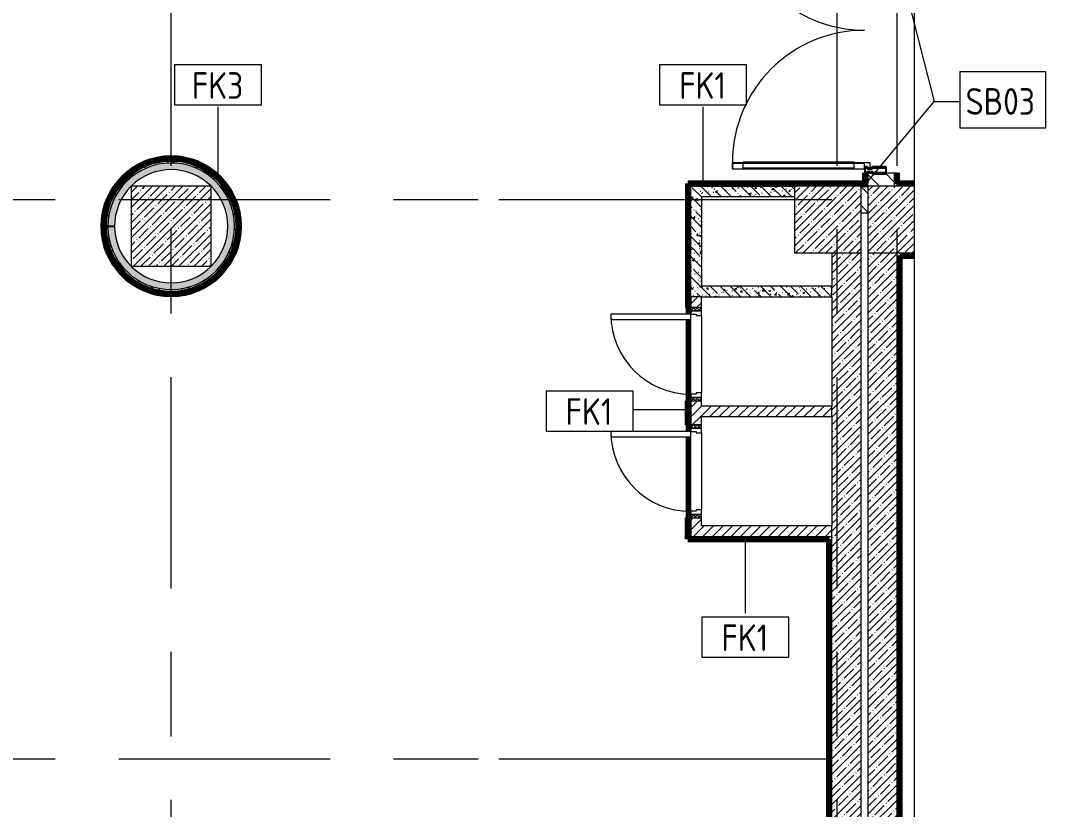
# Model space of a CAD drawing. Header units: millimetres. Extents: x -3245 to 186632, y -8553 to 29000.
# Drawn here: x 32179 to 39874, y 3220 to 9145 of the extents above; entities that cross this region are included whole.
import ezdxf

# ---------------------------------------------------------------- set-up
doc = ezdxf.new("R2010")
doc.units = ezdxf.units.MM
doc.linetypes.add('Осевая', pattern=[3175, 635, -476.25, 1587.5, -476.25])
for name, color, linetype, lineweight in [('A-DETL', 7, 'Continuous', 9), ('A-DETL-GENF', 7, 'Continuous', 9), ('A-DOOR', 7, 'Continuous', 9), ('A-DOOR-1', 7, 'Continuous', 13), ('A-DOOR-FRAM', 7, 'Continuous', 13), ('A-DOOR-FRAM-1', 7, 'Continuous', 9), ('A-GLAZ-CWMG-1', 7, 'Continuous', 25), ('A-WALL', 7, 'Continuous', 9), ('A-WALL-IDEN', 7, 'Continuous', 9), ('I-WALL', 7, 'Continuous', 9), ('S-COLS', 7, 'Continuous', 9), ('Оси', 7, 'Continuous', 9), ('Оси-2', 7, 'Осевая', 9)]:
    doc.layers.add(name, color=color, linetype=linetype, lineweight=lineweight)
for name, color, linetype, lineweight, true_color in [('A-DETL-GENF-1', 1, 'Continuous', 9, 0xff0000), ('A-WALL-1', 7, 'Continuous', 9, 0xc0c0c0), ('A-WALL-4', 7, 'Continuous', 9, 0xff80c0), ('G-ANNO-TEXT-1', 7, 'Continuous', 9, 0x3c3c3c), ('I-WALL-1', 7, 'Continuous', 9, 0xe1dc04), ('I-WALL-10', 7, 'Continuous', 80, 0xff80c0), ('I-WALL-11', 7, 'Continuous', 53, 0xff80c0), ('I-WALL-5', 7, 'Continuous', 9, 0xc0c0c0), ('I-WALL-7', 7, 'Continuous', 80, 0xe1dc04)]:
    doc.layers.add(name, color=color, linetype=linetype, lineweight=lineweight, true_color=true_color)
doc.styles.add('GOST Common', font='GOST_Common.ttf', dxfattribs={"width": 0.9, "height": 200})
pattern_1 = [(45, (0, 0), (-57.02463, 57.02463), []), (45, (57.025, 0), (-57.02463, 57.02463), [100.806, -20.161, 3.353, -16.808])]
pattern_2 = [(135, (0, 0), (-70.71068, -70.71068), [])]
pattern_3 = [(135, (0, 0), (-75.43415, -75.43415), [106.68, -17.78, 3.556, -17.78]), (135, (0, 75.39), (-75.43415, -75.43415), []), (50, (0, 0), (127.52922, -11.15758), [13.335, -146.685]), (355, (0, 0), (-24.66966, 133.74002), [10.668, -117.348]), (100.451, (10.63, -0.93), (102.85973, 122.58178), [11.333, -124.663]), (46.184, (0, 35.56), (189.75516, -29.43036), [20.002, -220.027]), (96.636, (15.81, 33.1), (166.1822, 173.1996), [17, -186.995]), (351.184, (0, 35.56), (166.1839, 173.1976), [16.002, -176.022]), (21, (17.78, 26.67), (106.13027, -71.58603), [13.335, -146.685]), (326, (17.78, 26.67), (43.26188, 128.93175), [10.668, -117.348]), (71.451, (26.62, 20.7), (149.39198, 57.34505), [11.333, -124.663]), (37.5, (0, 0), (2.16223, 59.18836), [3.353, -112.573, 3.353, -115.773, -117.793]), (37.5, (0, 0), (2.16223, 59.18836), [-235.052, 3.353, -114.44]), (7.5, (0, 0), (46.77386, 70.12615), [3.353, -64.567, 3.353, -109.906, -44.894]), (7.5, (0, 0), (46.77386, 70.12615), [-181.178, 3.353, -41.542]), (327.5, (-39.65, 0), (94.91367, -4.010093), [3.353, -41.097, 3.353, -135.331, -184.023]), (327.5, (-39.65, 0), (94.91367, -4.010093), [-183.134, 3.353, -180.67]), (317.5, (-57.43, 0), (103.69057, 17.79882), [3.353, -54.432, 3.353, -88.748, -130.683]), (317.5, (-57.43, 0), (103.69057, 17.79882), [-149.885, 3.353, -127.33])]
pattern_4 = [(45, (0, 0), (-35.35534, 35.35534), [])]
pattern_5 = [(45, (0, 0), (-106.066, 106.066), []), (135, (0, 0), (-106.066, -106.066), [])]
pattern_6 = [(0, (0, 0), (121.92, 30.48), [10.058, -81.382, 10.058, -81.382, -487.68]), (0, (0, 0), (121.92, 30.48), [-182.88, 10.058, -172.822, 10.058, -81.382, -213.36]), (0, (0, 0), (121.92, 30.48), [-457.2, 10.058, -50.902, 10.058, -142.342]), (120, (45.72, 15.24), (-87.356454, 90.345817), [10.058, -81.382, 10.058, -81.382, -487.68]), (120, (45.72, 15.24), (-87.356454, 90.345817), [-182.88, 10.058, -172.822, 10.058, -81.382, -213.36]), (120, (45.72, 15.24), (-87.356454, 90.345817), [-457.2, 10.058, -50.902, 10.058, -142.342]), (240, (60.96, 76.2), (-34.563546, -120.825817), [10.058, -81.382, 10.058, -81.382, -487.68]), (240, (60.96, 76.2), (-34.563546, -120.825817), [-182.88, 10.058, -172.822, 10.058, -81.382, -213.36]), (240, (60.96, 76.2), (-34.563546, -120.825817), [-457.2, 10.058, -50.902, 10.058, -142.342])]

# ---------------------------------------------------------------- blocks, each defined once
blk = doc.blocks.new('BSC_Колонна _Прямоугольная - 500х500-23286270-План отделки стен 2 этажа в осях 1-12')
at = {"layer": 'S-COLS'}
h = blk.add_hatch(dxfattribs=at)
h.set_pattern_fill('FP_2', color=256, style=0, pattern_type=2)
h.set_pattern_definition([(45, (-38790, -7650), (-57.02463, 57.02463), []), (45, (-38732.975, -7650), (-57.02463, 57.02463), [100.806, -20.161, 3.353, -16.808])])
h.paths.add_polyline_path([(-250, -250), (97.7, -250), (97.7, 250), (-250, 249), (-250, 183.5)])
for p, q in [((97.7, 250), (-250, 250)), ((-250, 249), (-250, -250)), ((-250, -250), (97.7, -250))]:
    blk.add_line(p, q, dxfattribs=at)
blk = doc.blocks.new('BSC_Колонна _Прямоугольная - 600х600-V18-План отделки стен 2 этажа в осях 1-12')
at = {"layer": 'S-COLS'}
h = blk.add_hatch(dxfattribs=at)
h.set_pattern_fill('FP_31', color=256, style=0, pattern_type=2)
h.set_pattern_definition([(45, (-33310, -7600), (-57.02463, 57.02463), []), (45, (-33252.975, -7600), (-57.02463, 57.02463), [100.806, -20.161, 3.353, -16.808])])
h.paths.add_polyline_path([(-248.9, -300), (300, -300), (300, 300), (-300, 300), (-300, -300)])
for p, q in [((300, 300), (-300, 300)), ((-300, 300), (-300, -300)), ((300, -300), (300, 300)), ((-300, -300), (300, -300))]:
    blk.add_line(p, q, dxfattribs=at)
blk = doc.blocks.new('BSC_Колонна _Прямоугольная - 500х500-V41-План отделки стен 2 этажа в осях 1-12')
at = {"layer": 'S-COLS'}
h = blk.add_hatch(dxfattribs=at)
h.set_pattern_fill('FP_47', color=256, style=0, pattern_type=2)
h.set_pattern_definition([(45, (-38240, -7650), (-57.02463, 57.02463), []), (45, (-38182.975, -7650), (-57.02463, 57.02463), [100.806, -20.161, 3.353, -16.808])])
h.paths.add_polyline_path([(-250, -250), (250, -250), (250, 250), (-250, 250), (-250, 183.5)])
for p, q in [((250, 250), (-250, 250)), ((-250, 250), (-250, -250)), ((250, -250), (250, 249)), ((-250, -250), (250, -250))]:
    blk.add_line(p, q, dxfattribs=at)
blk = doc.blocks.new('110_Дверь_СКБ_1Ст - д-18 700x2100h_Технический шкаф ЭОМ и СС-21511926-План отделки стен 2 этажа в осях 1-12')
at = {"layer": 'A-DOOR'}
h = blk.add_hatch(dxfattribs=at)
h.set_pattern_fill('FP_55', color=256, style=0, pattern_type=2)
h.set_pattern_definition([(135, (1951.41, 104.685), (-14.14214, -14.14214), []), (225, (1951.41, 104.685), (14.14214, -14.14214), [])])
h.paths.add_polyline_path([(337.5, -40), (362.5, -40), (362.5, 40), (337.5, 40)])
at = {"layer": 'A-DOOR-FRAM-1'}
h = blk.add_hatch(dxfattribs=at)
h.set_pattern_fill('FP_56', color=256, style=0, pattern_type=2)
h.set_pattern_definition([(45, (-171.384, 104.685), (-14.1421, 14.1421), []), (135, (-171.384, 104.685), (-14.1421, -14.1421), [])])
h.paths.add_polyline_path([(-337.5, -40), (-312.5, -40), (-312.5, 40), (-337.5, 40)])
at = {"layer": 'A-DOOR'}
blk.add_arc((312.5, 40), 600, 90, 180, dxfattribs=at)
at = {"layer": 'A-DOOR-1'}
for p, q in [((312.5, 640), (272.5, 640)), ((272.5, 640), (272.5, 40)), ((312.5, 40), (312.5, 640)), ((272.5, 40), (312.5, 40))]:
    blk.add_line(p, q, dxfattribs=at)
at = {"layer": 'A-DOOR-FRAM'}
for p, q in [((-312.5, 40), (-337.5, 40)), ((-337.5, 40), (-337.5, -40)), ((-287.5, 40), (-312.5, 40)), ((-312.5, 40), (-312.5, -40)), ((-312.5, -40), (-312.5, 40)), ((-287.5, 0), (-287.5, 40)), ((312.5, 40), (312.5, 0)), ((337.5, 40), (312.5, 40)), ((337.5, -40), (337.5, 40)), ((362.5, 40), (337.5, 40)), ((337.5, 40), (337.5, -40)), ((362.5, -40), (362.5, 40)), ((-337.5, -40), (-312.5, -40)), ((-312.5, -40), (-277.5, -40)), ((-277.5, 0), (-287.5, 0)), ((-277.5, -40), (-277.5, 0)), ((312.5, 0), (302.5, 0)), ((302.5, 0), (302.5, -40)), ((302.5, -40), (337.5, -40)), ((337.5, -40), (362.5, -40))]:
    blk.add_line(p, q, dxfattribs=at)
at = {"layer": 'A-DOOR-FRAM-1'}
for p, q in [((-287.5, 40), (272.5, 40)), ((302.5, -40), (-277.5, -40))]:
    blk.add_line(p, q, dxfattribs=at)
blk = doc.blocks.new('Прямоугольный импост - Импост структурный с накладкой - 160мм Темный-31239214-План отделки стен 2 этажа в осях 1-12')
at = {"layer": 'A-GLAZ-CWMG-1'}
for p, q in [((0, 17), (-50, 17)), ((-50, 17), (-50, 0)), ((-50, 0), (-40, 0)), ((-40, 0), (-40, -40)), ((-10, 0), (0, 0)), ((-10, 0), (-10, -40)), ((0, 0), (0, 17)), ((-40, -40), (-50, -40)), ((-50, -40), (-50, -140)), ((0, -40), (-10, -40)), ((0, -140), (0, -40)), ((-50, -140), (0, -140))]:
    blk.add_line(p, q, dxfattribs=at)
blk = doc.blocks.new('Дверь_Витражная_остекление_ - ДВН_ДАО_Главный вход_1800 в свету 5-32258809-План отделки стен 2 этажа в осях 1-12')
at = {"layer": 'A-DETL-GENF'}
for p, q in [((-947.5, -20), (-992.5, -20)), ((-992.5, -1012.5), (-992.5, -20)), ((-947.5, -20), (-992.5, -20)), ((-992.5, -20), (-992.5, -1012.5)), ((-947.5, -1012.5), (-947.5, -20)), ((-947.5, -1012.5), (-947.5, -20)), ((997.5, -1012.5), (997.5, -20)), ((997.5, -20), (997.5, -1012.5)), ((1042.5, -1012.5), (1042.5, -20)), ((1042.5, -1012.5), (1042.5, -20)), ((-992.5, -100), (-947.5, -100)), ((-982.5, -932.5), (-982.5, -100)), ((-938.5, -932.5), (-938.5, -100)), ((988.5, -932.5), (988.5, -100)), ((1042.5, -100), (997.5, -100)), ((1032.5, -932.5), (1032.5, -100)), ((-992.5, -932.5), (-947.5, -932.5)), ((1042.5, -932.5), (997.5, -932.5)), ((-992.5, -1012.5), (-947.5, -1012.5)), ((-992.5, -1012.5), (-947.5, -1012.5)), ((1042.5, -1012.5), (997.5, -1012.5)), ((997.5, -1012.5), (1042.5, -1012.5))]:
    blk.add_line(p, q, dxfattribs=at)
at = {"layer": 'A-DOOR'}
for p, q in [((-992.5, -1012.5), (-992.5, -20)), ((992.5, -1012.5), (992.5, -20))]:
    blk.add_line(p, q, dxfattribs=at)
for centre, start, end in [((-992.5, -20), 270, 0), ((992.5, -20), 180, 270)]:
    blk.add_arc(centre, 992.5, start, end, dxfattribs=at)
at = {"layer": 'A-DOOR-1'}
for p, q in [((-1017.5, 20), (-992.5, 20)), ((-992.5, 20), (-992.5, -20)), ((992.5, 20), (1032.5, 20)), ((992.5, -20), (992.5, 20)), ((-1042.5, -20), (-1042.5, -17)), ((-992.5, -20), (-1042.5, -20)), ((1042.5, -20), (992.5, -20)), ((1042.5, -17), (1042.5, -20))]:
    blk.add_line(p, q, dxfattribs=at)
blk = doc.blocks.new('Прямоугольный импост - Импост структурный с накладкой - 160мм Темный-31915521-План отделки стен 2 этажа в осях 1-12')
at = {"layer": 'A-GLAZ-CWMG-1'}
for p, q in [((25, 17), (-25, 17)), ((-25, 17), (-25, 0)), ((-25, 0), (-15, 0)), ((-15, 0), (-15, -40)), ((15, 0), (25, 0)), ((15, 0), (15, -40)), ((25, 0), (25, 17)), ((-15, -40), (-25, -40)), ((-25, -40), (-25, -140)), ((25, -40), (15, -40)), ((25, -140), (25, -40)), ((-25, -140), (25, -140))]:
    blk.add_line(p, q, dxfattribs=at)
blk = doc.blocks.new('DET_L_Линия разрыва - М100-30654710-План отделки стен 2 этажа в осях 1-12')
at = {"layer": 'A-DETL-GENF'}
blk.add_line((11739.9, 0), (0, 0), dxfattribs=at)
blk = doc.blocks.new('М_стена_0001 - Типоразмер_без рамки-25382661-План отделки стен 2 этажа в осях 1-12')
at = {"layer": 'A-WALL-IDEN'}
for p, q in [((3.258, 1.523), (-3.273, 1.523)), ((-3.273, 1.523), (-3.273, -1.477)), ((3.258, -1.477), (3.258, 1.523)), ((-3.273, -1.477), (3.258, -1.477))]:
    blk.add_line(p, q, dxfattribs=at)

msp = doc.modelspace()

# ---------------------------------------------------------------- hatches: boundary and pattern name
at = {"layer": 'A-DETL-GENF-1'}
msp.add_hatch(color=256, dxfattribs=at).paths.add_polyline_path([(38540, 7899), (38540, 7920), (38490, 7920), (38490, 7899)])
at = {"layer": 'I-WALL'}
h = msp.add_hatch(dxfattribs=at)
h.set_pattern_fill('FP_89', color=256, style=0, pattern_type=2)
h.set_pattern_definition(pattern_6)
h.paths.add_polyline_path([(38520, 7920), (38540, 7920), (38540, 8000), (38520, 8000), (38520, 7921)])
h.paths.add_polyline_path([(38540, 10130), (38540, 10679), (38520, 10679), (38520, 10130)])
h = msp.add_hatch(dxfattribs=at)
h.set_pattern_fill('FP_13', color=256, style=0, pattern_type=2)
h.set_pattern_definition(pattern_2)
h.paths.add_polyline_path([(38740, 7900), (38740, 8000), (38540, 8000), (38540, 7900), (38596.6, 7900)])
h.paths.add_polyline_path([(38740, 10130), (38740, 10230), (38540, 10230), (38540, 10130)])
h = msp.add_hatch(dxfattribs=at)
h.set_pattern_fill('FP_89', color=256, style=0, pattern_type=2)
h.set_pattern_definition(pattern_6)
h.paths.add_polyline_path([(38760, 7900), (38760, 8000), (38740, 8000), (38740, 7900)])
h.paths.add_polyline_path([(38760, 10130), (38760, 10230), (38740, 10230), (38740, 10130)])
h = msp.add_hatch(dxfattribs=at)
h.set_pattern_fill('FP_90', color=256, style=0, pattern_type=2)
h.set_pattern_definition(pattern_5)
h.paths.add_polyline_path([(33313.2, 7100), (33396.6, 7108), (33472.2, 7127.4), (33539.6, 7155.8), (33606.1, 7197.1), (33665.4, 7248.3), (33716, 7308.2), (33756.6, 7375.2), (33786.3, 7447.7), (33804.2, 7524), (33810, 7602.1), (33803.5, 7680.2), (33784.9, 7756.3), (33751.6, 7833.5), (33713.5, 7895.3), (33662.4, 7954.7), (33602.7, 8005.4), (33535.8, 8046.1), (33463.3, 8075.9), (33387.1, 8094), (33308.9, 8100), (33230.8, 8093.7), (33154.7, 8075.3), (33082.3, 8045.2), (33015.6, 8004.1), (32956.1, 7953.2), (32905.2, 7893.5), (32864.4, 7826.7), (32834.4, 7754.3), (32816.1, 7678.1), (32810, 7600), (32822.5, 7600), (32828.8, 7678.1), (32847.5, 7754.2), (32878.2, 7826.3), (32920, 7892.5), (32971.9, 7951.2), (33032.5, 8000.8), (33100.3, 8040.1), (33173.5, 8068), (33250.3, 8083.8), (33328.6, 8087.1), (33406.4, 8077.9), (33481.7, 8056.3), (33552.5, 8022.9), (33617.2, 7978.6), (33673.8, 7924.5), (33721.1, 7862), (33757.8, 7792.8), (33782.9, 7718.5), (33795.8, 7641.3), (33796.1, 7562.9), (33783.9, 7485.5), (33759.4, 7411.1), (33723.3, 7341.5), (33676.6, 7278.7), (33620.4, 7224.1), (33556.2, 7179.2), (33485.6, 7145.2), (33410.5, 7123), (33332.7, 7113), (33254.4, 7115.7), (33177.6, 7130.8), (33104.1, 7158.1), (33036, 7196.8), (32974.9, 7245.9), (32922.5, 7304.1), (32880.1, 7370), (32848.9, 7441.9), (32829.5, 7517.8), (32822.5, 7595.8), (32810, 7595.7), (32816.8, 7517.7), (32835.7, 7441.6), (32866.3, 7369.5), (32907.8, 7303), (32959.1, 7243.8), (33019.1, 7193.4), (33086.2, 7152.9), (33158.8, 7123.4), (33235.1, 7105.6)])
h = msp.add_hatch(dxfattribs=at)
h.set_pattern_fill('FP_90', color=256, style=0, pattern_type=2)
h.set_pattern_definition(pattern_5)
h.paths.add_polyline_path([(33332.7, 7113), (33410.5, 7123), (33485.6, 7145.2), (33556.2, 7179.2), (33620.4, 7224.1), (33676.6, 7278.7), (33723.3, 7341.5), (33759.4, 7411.1), (33783.9, 7485.5), (33796.1, 7562.9), (33795.8, 7641.3), (33782.9, 7718.5), (33757.8, 7792.8), (33721.1, 7862), (33673.8, 7924.5), (33617.2, 7978.6), (33552.5, 8022.9), (33481.7, 8056.3), (33406.4, 8077.9), (33328.6, 8087.1), (33250.3, 8083.8), (33173.5, 8068), (33100.3, 8040.1), (33032.5, 8000.8), (32971.9, 7951.2), (32920, 7892.5), (32878.2, 7826.3), (32847.5, 7754.2), (32828.8, 7678.1), (32822.5, 7600), (32835, 7600), (32841.1, 7676.1), (32859.4, 7750.2), (32889.3, 7820.5), (32930, 7885), (32980.6, 7942.2), (33039.7, 7990.6), (33105.7, 8028.8), (33177, 8056), (33251.8, 8071.4), (33328.1, 8074.7), (33403.9, 8065.6), (33477.3, 8044.6), (33546.3, 8012), (33609.3, 7968.9), (33664.5, 7916.2), (33710.6, 7855.3), (33746.3, 7787.8), (33770.7, 7715.5), (33783.3, 7640.2), (33783.6, 7563.9), (33771.7, 7488.5), (33747.9, 7415.9), (33712.7, 7348.2), (33667.2, 7286.9), (33612.4, 7233.7), (33549.8, 7190), (33481.1, 7156.9), (33407.9, 7135.2), (33332.2, 7125.5), (33255.9, 7128.1), (33181, 7142.9), (33109.4, 7169.4), (33043, 7207.1), (32983.5, 7255), (32932.5, 7311.7), (32891.2, 7375.9), (32860.7, 7445.9), (32841.8, 7519.9), (32835, 7595.9), (32822.5, 7595.8), (32829.5, 7517.8), (32848.9, 7441.9), (32880.1, 7370), (32922.5, 7304.1), (32974.9, 7245.9), (33036, 7196.8), (33104.1, 7158.1), (33177.6, 7130.8), (33254.4, 7115.7)])
msp.add_hatch(color=256, dxfattribs=at).paths.add_polyline_path([(33332.2, 7125.5), (33407.9, 7135.2), (33481.1, 7156.9), (33549.8, 7190), (33612.4, 7233.7), (33667.2, 7286.9), (33712.7, 7348.2), (33747.9, 7415.9), (33771.7, 7488.5), (33783.6, 7563.9), (33783.3, 7640.2), (33770.7, 7715.5), (33746.3, 7787.8), (33710.6, 7855.3), (33664.5, 7916.2), (33609.3, 7968.9), (33546.3, 8012), (33477.3, 8044.6), (33403.9, 8065.6), (33328.1, 8074.7), (33251.8, 8071.4), (33177, 8056), (33105.7, 8028.8), (33039.7, 7990.6), (32980.6, 7942.2), (32930, 7885), (32889.3, 7820.5), (32859.4, 7750.2), (32841.1, 7676.1), (32835, 7600), (32885, 7600), (32891.1, 7671.7), (32909.2, 7741.4), (32938.8, 7807), (32979.1, 7866.7), (33028.8, 7918.7), (33086.7, 7961.6), (33150.9, 7994.1), (33219.7, 8015.3), (33291.1, 8024.6), (33363, 8021.7), (33433.4, 8006.7), (33500.3, 7980), (33561.7, 7942.5), (33615.9, 7895.1), (33664.5, 7833.5), (33696.6, 7776.5), (33720.9, 7708.7), (33733.3, 7637.8), (33733.6, 7565.8), (33721.8, 7494.8), (33698.1, 7426.8), (33662.5, 7362.8), (33618.4, 7307.6), (33564.6, 7259.7), (33503.5, 7221.6), (33436.9, 7194.4), (33366.6, 7178.8), (33294.7, 7175.3), (33223.3, 7183.9), (33154.3, 7204.6), (33089.8, 7236.5), (33031.6, 7278.9), (32981.4, 7330.5), (32940.6, 7389.8), (32910.4, 7455.2), (32891.7, 7524.7), (32885, 7596.4), (32835, 7595.9), (32841.8, 7519.9), (32860.7, 7445.9), (32891.2, 7375.9), (32932.5, 7311.7), (32983.5, 7255), (33043, 7207.1), (33109.4, 7169.4), (33181, 7142.9), (33255.9, 7128.1)])
h = msp.add_hatch(dxfattribs=at)
h.set_pattern_fill('FP_89', color=256, style=0, pattern_type=2)
h.set_pattern_definition(pattern_6)
h.paths.add_polyline_path([(38490, 7900), (38490, 7920), (37190, 7920), (37190, 7900), (38428.8, 7900)])
h = msp.add_hatch(dxfattribs=at)
h.set_pattern_fill('FP_89', color=256, style=0, pattern_type=2)
h.set_pattern_definition(pattern_6)
h.paths.add_polyline_path([(37210, 5250), (37210, 5409), (37190, 5409), (37190, 5250)])
h.paths.add_polyline_path([(37190, 6109), (37210, 6109), (37210, 6289), (37190, 6289)])
h.paths.add_polyline_path([(37210, 6989), (37210, 7900), (37190, 7900), (37190, 6989)])
h = msp.add_hatch(dxfattribs=at)
h.set_pattern_fill('FP_42', color=256, style=0, pattern_type=2)
h.set_pattern_definition(pattern_3)
h.paths.add_polyline_path([(37290, 7150), (37290, 7900), (37210, 7900), (37210, 7150)])
h = msp.add_hatch(dxfattribs=at)
h.set_pattern_fill('FP_42', color=256, style=0, pattern_type=2)
h.set_pattern_definition(pattern_3)
h.paths.add_polyline_path([(37757.9, 7820), (37990, 7820), (37990, 7900), (37290, 7900), (37290, 7820)])
h = msp.add_hatch(dxfattribs=at)
h.set_pattern_fill('FP_13', color=256, style=0, pattern_type=2)
h.set_pattern_definition(pattern_2)
h.paths.add_polyline_path([(38490, 7700), (38540, 7700), (38540, 7899), (38490, 7899), (38490, 7833.5)])
h = msp.add_hatch(dxfattribs=at)
h.set_pattern_fill('FP_89', color=256, style=0, pattern_type=2)
h.set_pattern_definition(pattern_6)
h.paths.add_polyline_path([(38740, 7900), (38887.7, 7900), (38887.7, 7920), (38740, 7920)])
h = msp.add_hatch(dxfattribs=at)
h.set_pattern_fill('FP_17', color=256, style=0, pattern_type=2)
h.set_pattern_definition(pattern_1)
h.paths.add_polyline_path([(38270, 400), (38490, 400), (38490, 7400), (38270, 7400), (38270, 1243.3)])
h = msp.add_hatch(dxfattribs=at)
h.set_pattern_fill('FP_17', color=256, style=0, pattern_type=2)
h.set_pattern_definition(pattern_1)
h.paths.add_polyline_path([(38540, 410), (38760, 410), (38760, 7400), (38540, 7400), (38540, 1243.3)])
h = msp.add_hatch(dxfattribs=at)
h.set_pattern_fill('FP_89', color=256, style=0, pattern_type=2)
h.set_pattern_definition(pattern_6)
h.paths.add_polyline_path([(38780, 7380), (38887.7, 7380), (38887.7, 7400), (38760, 7400), (38760, 7380)])
h = msp.add_hatch(dxfattribs=at)
h.set_pattern_fill('FP_89', color=256, style=0, pattern_type=2)
h.set_pattern_definition(pattern_6)
h.paths.add_polyline_path([(38780, 800), (38780, 7380), (38760, 7380), (38760, 800)])
h = msp.add_hatch(dxfattribs=at)
h.set_pattern_fill('FP_42', color=256, style=0, pattern_type=2)
h.set_pattern_definition(pattern_3)
h.paths.add_polyline_path([(38270, 7070), (38270, 7150), (37210, 7150), (37210, 7070), (37757.9, 7070)])
h = msp.add_hatch(dxfattribs=at)
h.set_pattern_fill('FP_41', color=256, style=0, pattern_type=2)
h.set_pattern_definition(pattern_4)
h.paths.add_polyline_path([(37290, 5270), (37290, 5409), (37210, 5409), (37210, 5270)])
h.paths.add_polyline_path([(37210, 6109), (37290, 6109), (37290, 6289), (37210, 6289)])
h.paths.add_polyline_path([(37290, 6989), (37290, 7070), (37210, 7070), (37210, 6989)])
h = msp.add_hatch(dxfattribs=at)
h.set_pattern_fill('FP_41', color=256, style=0, pattern_type=2)
h.set_pattern_definition(pattern_4)
h.paths.add_polyline_path([(37290, 6170), (38270, 6170), (38270, 6250), (37290, 6250)])
h = msp.add_hatch(dxfattribs=at)
h.set_pattern_fill('FP_41', color=256, style=0, pattern_type=2)
h.set_pattern_definition(pattern_4)
h.paths.add_polyline_path([(37290, 5270), (38270, 5270), (38270, 5350), (37290, 5350)])
h = msp.add_hatch(dxfattribs=at)
h.set_pattern_fill('FP_89', color=256, style=0, pattern_type=2)
h.set_pattern_definition(pattern_6)
h.paths.add_polyline_path([(37210, 5250), (38270, 5250), (38270, 5270), (37210, 5270)])
h = msp.add_hatch(dxfattribs=at)
h.set_pattern_fill('FP_89', color=256, style=0, pattern_type=2)
h.set_pattern_definition(pattern_6)
h.paths.add_polyline_path([(38270, 400), (38270, 5250), (38250, 5250), (38250, 400)])
at = {"layer": 'I-WALL-1'}
for points in [[(32799.7, 7600), (32800.7, 7600), (32807, 7679.7), (32825.7, 7757.4), (32857.7, 7833.5), (32898, 7899.3), (32949.9, 7960.1), (33010.7, 8012), (33078.8, 8053.8), (33152.6, 8084.3), (33230.3, 8103), (33310, 8109.3), (33396.6, 8101.3), (33467.4, 8084.3), (33541.2, 8053.8), (33609.3, 8012), (33670.1, 7960.1), (33722, 7899.3), (33763.8, 7831.2), (33794.3, 7757.4), (33813, 7679.7), (33814, 7679.8), (33795.3, 7757.7), (33763.5, 7833.5), (33722.8, 7899.9), (33670.8, 7960.8), (33609.9, 8012.8), (33541.7, 8054.6), (33467.7, 8085.3), (33389.8, 8104), (33310, 8110.3), (33230.2, 8104), (33152.3, 8085.3), (33078.3, 8054.6), (33010.1, 8012.8), (32949.2, 7960.8), (32897.2, 7899.9), (32855.4, 7831.7), (32824.7, 7757.7), (32806, 7679.8)], [(33310, 7089.7), (33396.6, 7097.6), (33467.7, 7114.7), (33541.7, 7145.4), (33609.9, 7187.2), (33670.8, 7239.2), (33722.8, 7300.1), (33764.6, 7368.3), (33795.3, 7442.3), (33814, 7520.2), (33813, 7520.3), (33794.3, 7442.6), (33760.1, 7362.8), (33722, 7300.7), (33670.1, 7239.9), (33609.3, 7188), (33541.2, 7146.2), (33467.4, 7115.7), (33389.7, 7097), (33310, 7090.7), (33230.3, 7097), (33152.6, 7115.7), (33078.8, 7146.2), (33010.7, 7188), (32949.9, 7239.9), (32898, 7300.7), (32856.2, 7368.8), (32825.7, 7442.6), (32807, 7520.3), (32806, 7520.2), (32824.7, 7442.3), (32858.8, 7362.8), (32897.2, 7300.1), (32949.2, 7239.2), (33010.1, 7187.2), (33078.3, 7145.4), (33152.3, 7114.7), (33230.2, 7096)]]:
    msp.add_hatch(color=256, dxfattribs=at).paths.add_polyline_path(points)

# ---------------------------------------------------------------- linework, layer by layer
at = {"layer": 'A-DETL'}
for p, q in [((38540, 7920), (38490, 7920)), ((38490, 7920), (38490, 7899)), ((38490, 7899), (38540, 7899)), ((38540, 7899), (38540, 7920))]:
    msp.add_line(p, q, dxfattribs=at)
at = {"layer": 'A-WALL'}
for p, q in [((38540, 8000), (38540, 7920)), ((38540, 7920), (38540, 8000)), ((38740, 7900), (38740, 8000)), ((38520, 7921), (38520, 7920)), ((38761, 7920), (38760, 7920)), ((38760, 725), (38760, 7400)), ((38760, 7380), (38760, 800)), ((38780, 7380), (38887.7, 7380)), ((38780, 800), (38780, 7379)), ((38270, 7070), (38270, 7150)), ((37210, 7070), (37210, 6989)), ((37290, 7070), (37210, 7070)), ((37210, 6289), (37210, 6109)), ((38270, 6170), (38270, 6250)), ((37210, 5409), (37210, 5270)), ((38270, 400), (38270, 5350))]:
    msp.add_line(p, q, dxfattribs=at)
for radius in [487.5, 475]:
    msp.add_arc((33310, 7600), radius, 180.49142, 180, dxfattribs=at)
at = {"layer": 'A-WALL-1'}
for p, q in [((38509.5, 7920), (38509.5, 7931)), ((38529.5, 7931), (38509.5, 7931)), ((38529.5, 7931), (38529.5, 7920))]:
    msp.add_line(p, q, dxfattribs=at)
at = {"layer": 'A-WALL-4'}
for p, q in [((38520, 7921), (38520, 8000)), ((38761, 7920), (38887.7, 7920)), ((38250, 5250), (38249, 5250))]:
    msp.add_line(p, q, dxfattribs=at)
at = {"layer": 'A-WALL-IDEN'}
for p, q in [((33662.6, 7997.3), (33662.6, 8497.2)), ((37303.2, 7920.5), (37303.2, 8497.2)), ((37189.5, 6220.4), (36777, 6220.4)), ((37620.1, 5249.5), (37620.1, 4693.7))]:
    msp.add_line(p, q, dxfattribs=at)
at = {"layer": 'G-ANNO-TEXT-1'}
for p, q in [((38498.4, 10632.5), (39038.5, 8537.4)), ((38526.2, 7920.7), (39038.5, 8537.4)), ((39038.5, 8537.4), (39233.7, 8537.4)), ((39038.5, 8537.4), (39233.7, 8537.4))]:
    msp.add_line(p, q, dxfattribs=at)
at = {"layer": 'G-ANNO-TEXT-1', "flags": 128}
msp.add_lwpolyline([(39233.7, 8761.8), (39873.5, 8761.8), (39873.5, 8337.8), (39233.7, 8337.8)], close=True, dxfattribs=at)
at = {"layer": 'I-WALL-10'}
for p, q in [((38519, 7921), (38519, 8000)), ((38520, 8000), (38519, 8000)), ((38760, 7920), (38760, 8000)), ((38760, 8000), (38761, 8000)), ((38761, 7921), (38761, 8000)), ((37189, 7921), (37189, 6989)), ((37189, 7921), (38519, 7921)), ((37190, 7920), (37190, 6989)), ((38490, 7920), (37190, 7920)), ((38887.7, 7921), (38761, 7921)), ((38780, 7380), (38780, 7379)), ((38780, 7379), (38887.7, 7379)), ((38781, 801), (38781, 7380)), ((37190, 6989), (37189, 6989)), ((37189, 6109), (37189, 6289)), ((37190, 6289), (37189, 6289)), ((37190, 6109), (37190, 6289)), ((37190, 6109), (37189, 6109)), ((37189, 5249), (37189, 5409)), ((37190, 5409), (37189, 5409)), ((37190, 5250), (37190, 5409)), ((37189, 5249), (38249, 5249)), ((38249, 5250), (37190, 5250)), ((38249, 5249), (38249, 421)), ((38250, 421), (38250, 5250))]:
    msp.add_line(p, q, dxfattribs=at)
at = {"layer": 'I-WALL-11'}
for p, q in [((37189, 6939), (37189, 6989)), ((37190, 6989), (37190, 6939)), ((37189, 6289), (37189, 6899)), ((37190, 6899), (37190, 6289)), ((37189, 6059), (37189, 6109)), ((37190, 6109), (37190, 6059)), ((37189, 5409), (37189, 6019)), ((37190, 6019), (37190, 5409))]:
    msp.add_line(p, q, dxfattribs=at)
at = {"layer": 'I-WALL-5'}
for p, q in [((38520, 8000), (38760, 8000)), ((37210, 7900), (37990, 7900)), ((37210, 7070), (37210, 7900)), ((38760, 7920), (38740, 7920)), ((38760, 7900), (38760, 7920)), ((37990, 7820), (37290, 7820)), ((37290, 7820), (37290, 7150)), ((38490, 7700), (38540, 7700)), ((32885, 7600), (32810, 7600)), ((32885, 7596.4), (32810, 7595.7)), ((38270, 7400), (38270, 7150)), ((38490, 400), (38490, 7400)), ((38540, 7400), (38540, 410)), ((38270, 7150), (37290, 7150)), ((37290, 7070), (38270, 7070)), ((37290, 6989), (37290, 7070)), ((38270, 7070), (38270, 6250)), ((37190, 6989), (37210, 6989)), ((37190, 6289), (37210, 6289)), ((37290, 6250), (37290, 6289)), ((38270, 6250), (37290, 6250)), ((37290, 6109), (37290, 6170)), ((37290, 6170), (38270, 6170)), ((38270, 6170), (38270, 5350)), ((37190, 6109), (37210, 6109)), ((37190, 5409), (37210, 5409)), ((37290, 5350), (37290, 5409)), ((38270, 5350), (37290, 5350)), ((37210, 5270), (38270, 5270))]:
    msp.add_line(p, q, dxfattribs=at)
for radius, start, end in [(500, 180.49142, 180), (425, 225.09821, 134.91226), (425, 135.09756, 180), (425, 180.49142, 224.89535)]:
    msp.add_arc((33310, 7600), radius, start, end, dxfattribs=at)
at = {"layer": 'I-WALL-7'}
for radius, start, end in [(510.3, 0, 180), (509.3, 0, 180), (510.3, 180, 360), (509.3, 180, 0)]:
    msp.add_arc((33310, 7600), radius, start, end, dxfattribs=at)
at = {"layer": 'Оси'}
for p, q in [((35770, 7800), (38270, 7800)), ((35770, 3600), (38270, 3600))]:
    msp.add_line(p, q, dxfattribs=at)
at = {"layer": 'Оси-2'}
for p, q in [((33310, 593.7), (33310, 24898.1)), ((38310, 593.7), (38310, 21277.7)), ((38760, 593.7), (38760, 12700)), ((55, 7800), (35770, 7800)), ((55, 3600), (35770, 3600))]:
    msp.add_line(p, q, dxfattribs=at)

# ---------------------------------------------------------------- block references
at = {"layer": 'A-DETL-GENF', "rotation": 90.00000000000031}
msp.add_blockref('DET_L_Линия разрыва - М100-30654710-План отделки стен 2 этажа в осях 1-12', (38887.7, -280), dxfattribs=at)
at = {"layer": 'A-DOOR'}
for name, p, rotation in [('Дверь_Витражная_остекление_ - ДВН_ДАО_Главный вход_1800 в свету 5-32258809-План отделки стен 2 этажа в осях 1-12', (38536, 9072.5), 269.9999999999999), ('110_Дверь_СКБ_1Ст - д-18 700x2100h_Технический шкаф ЭОМ и СС-21511926-План отделки стен 2 этажа в осях 1-12', (37250, 6626.5), 89.99999999999991), ('110_Дверь_СКБ_1Ст - д-18 700x2100h_Технический шкаф ЭОМ и СС-21511926-План отделки стен 2 этажа в осях 1-12', (37250, 5746.5), 89.99999999999991)]:
    msp.add_blockref(name, p, dxfattribs=dict(at, rotation=rotation))
at = {"layer": 'A-GLAZ-CWMG-1', "extrusion": (0, 0, -1), "rotation": 270.0000000000001}
for name, p in [('Прямоугольный импост - Импост структурный с накладкой - 160мм Темный-31239214-План отделки стен 2 этажа в осях 1-12', (-38536, 8000)), ('Прямоугольный импост - Импост структурный с накладкой - 160мм Темный-31915521-План отделки стен 2 этажа в осях 1-12', (-38536, 8015))]:
    msp.add_blockref(name, p, dxfattribs=at)
at = {"layer": 'A-WALL-IDEN', "xscale": 99.99999999999993, "yscale": 99.99999999999993, "zscale": 99.99999999999993}
for p in [(33663.4, 8658.8), (37303.9, 8658.8), (36451.2, 6209.9), (37620.9, 4511.2)]:
    msp.add_blockref('М_стена_0001 - Типоразмер_без рамки-25382661-План отделки стен 2 этажа в осях 1-12', p, dxfattribs=at)
at = {"layer": 'S-COLS'}
for name, p in [('BSC_Колонна _Прямоугольная - 600х600-V18-План отделки стен 2 этажа в осях 1-12', (33310, 7600)), ('BSC_Колонна _Прямоугольная - 500х500-V41-План отделки стен 2 этажа в осях 1-12', (38240, 7650)), ('BSC_Колонна _Прямоугольная - 500х500-23286270-План отделки стен 2 этажа в осях 1-12', (38790, 7650))]:
    msp.add_blockref(name, p, dxfattribs=at)

# ---------------------------------------------------------------- texts
at = {"layer": 'A-WALL-IDEN', "char_height": 200, "attachment_point": 1, "style": 'GOST Common'}
for s, insert, width in [('FK3', (33465.6, 8756.8), 490.633), ('FK1', (37123.7, 8756.8), 447.342), ('FK1', (36271, 6308), 447.342), ('FK1', (37440.6, 4609.2), 447.342)]:
    msp.add_mtext(s, dxfattribs=dict(at, insert=insert, width=width))
at = {"layer": 'G-ANNO-TEXT-1', "insert": (39273.7, 8637.4), "char_height": 200, "width": 671.012, "attachment_point": 1, "style": 'GOST Common'}
msp.add_mtext('SB03', dxfattribs=at)

doc.saveas('drawing.dxf')
